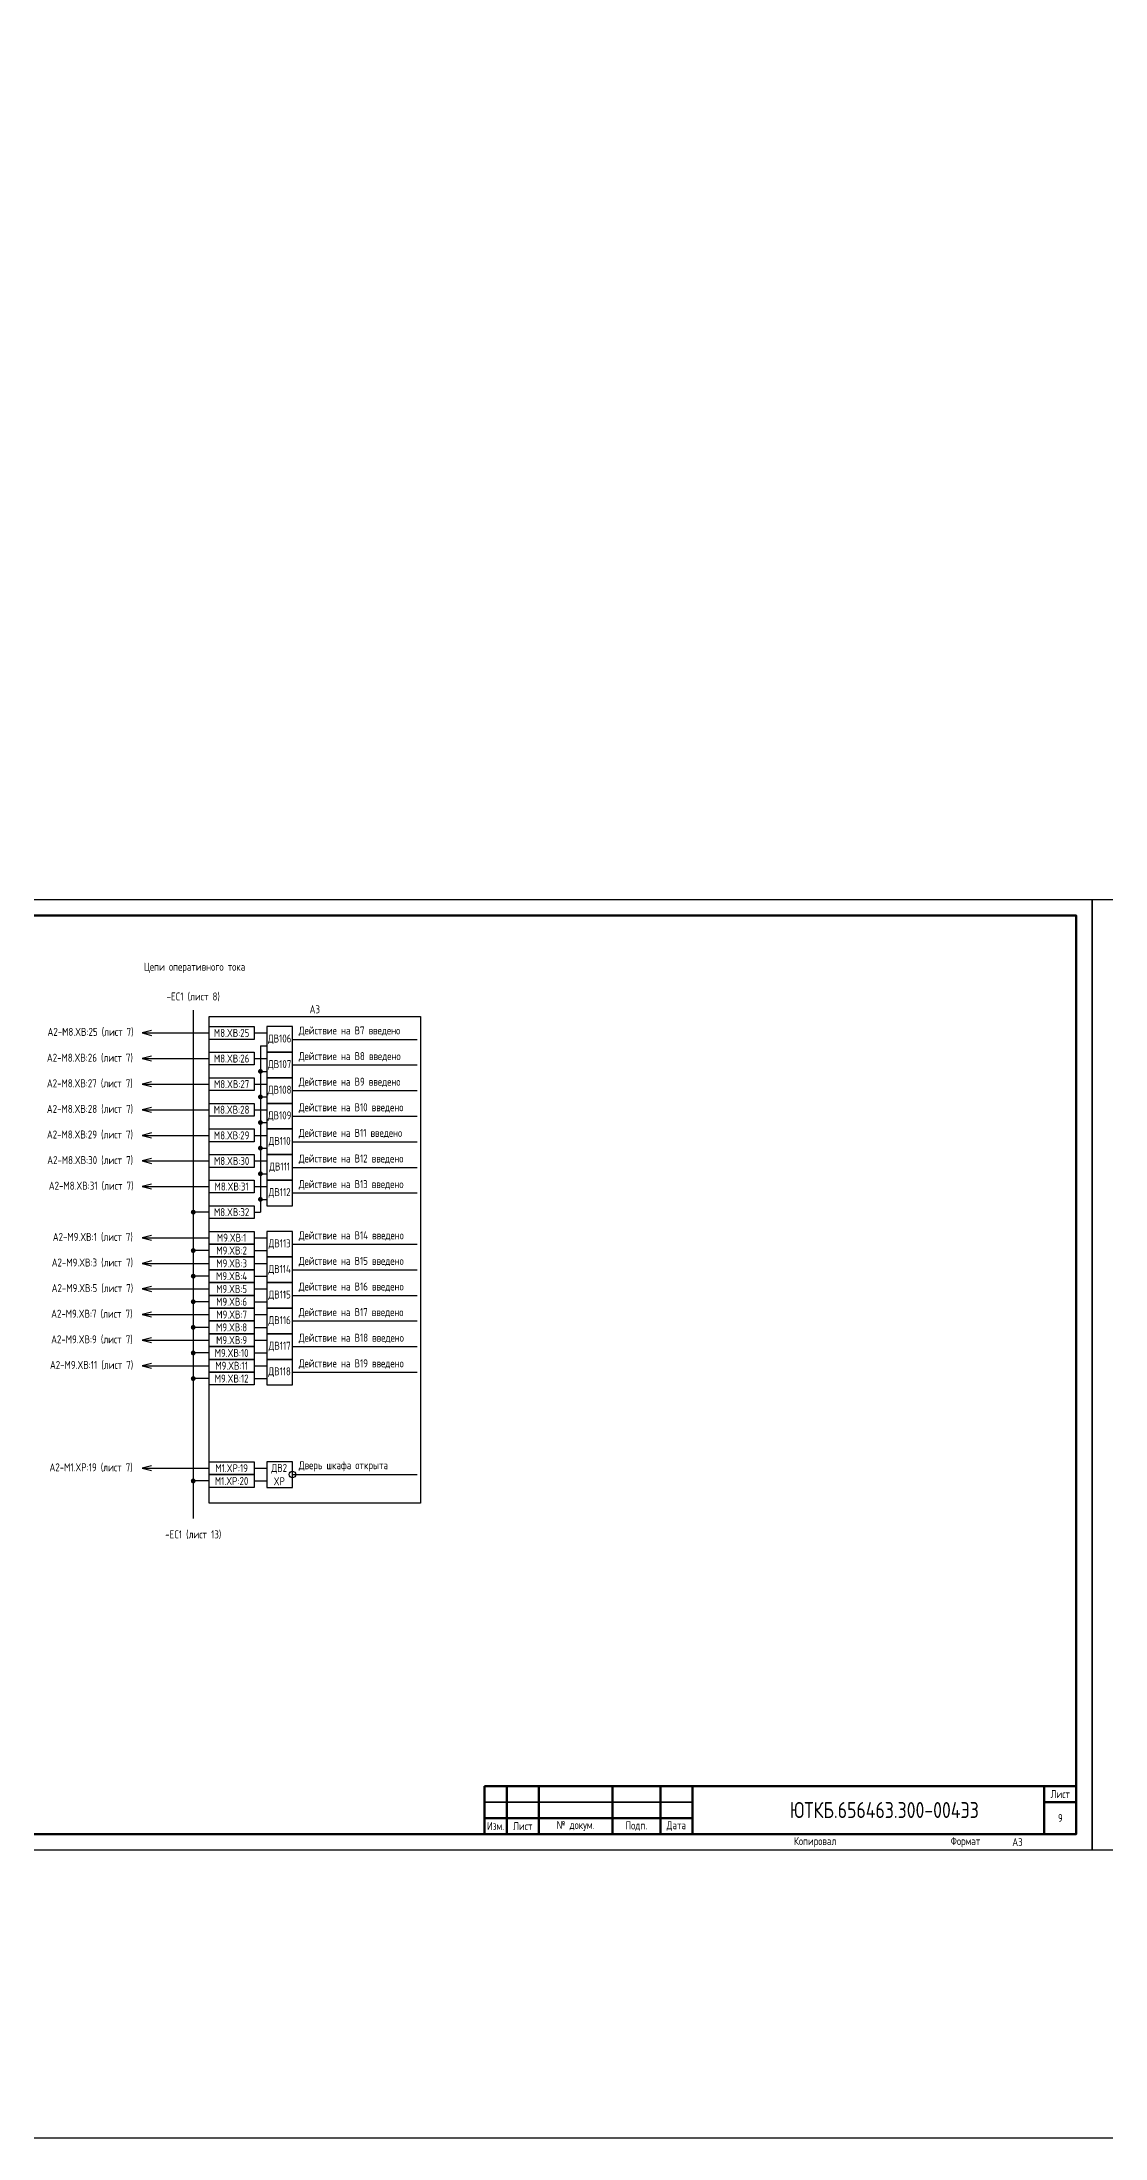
# Model space of a CAD drawing. Header units: millimetres. Extents: x -1612 to 9998, y -90 to 1220.
# Drawn here: x 3452 to 3784, y -90 to 565 of the extents above; entities that cross this region are included whole.
import ezdxf

# ---------------------------------------------------------------- set-up
doc = ezdxf.new("R2010")
doc.units = ezdxf.units.MM
doc.styles.add('Gost_type_A', font='GOST_A.TTF')

# ---------------------------------------------------------------- blocks, each defined once
blk = doc.blocks.new('Формат_А3')
blk.add_lwpolyline([(-420, 297), (0, 297), (0, 0), (-420, 0)], close=True)
at = {"lineweight": 50}
blk.add_lwpolyline([(-400, 292), (-5, 292), (-5, 5), (-400, 5)], close=True, dxfattribs=at)
blk = doc.blocks.new('Штамп малый нижний')
at = {"lineweight": 50}
for points in [[(-185, 15), (-178, 15), (-178, 5), (-185, 5)], [(-178, 15), (-168, 15), (-168, 5), (-178, 5)], [(-168, 15), (-145, 15), (-145, 5), (-168, 5)], [(-145, 15), (-130, 15), (-130, 5), (-145, 5)], [(-130, 15), (-120, 15), (-120, 5), (-130, 5)], [(-120, 15), (-10, 15), (-10, 0), (-120, 0)], [(-10, 15), (0, 15), (0, 10), (-10, 10)], [(-10, 10), (0, 10), (0, 0), (-10, 0)], [(-185, 5), (-178, 5), (-178, 0), (-185, 0)], [(-178, 5), (-168, 5), (-168, 0), (-178, 0)], [(-168, 5), (-145, 5), (-145, 0), (-168, 0)], [(-145, 5), (-130, 5), (-130, 0), (-145, 0)], [(-130, 5), (-120, 5), (-120, 0), (-130, 0)]]:
    blk.add_lwpolyline(points, close=True, dxfattribs=at)
for points in [[(-185, 15), (-178, 15), (-178, 10), (-185, 10)], [(-178, 15), (-168, 15), (-168, 10), (-178, 10)], [(-168, 15), (-145, 15), (-145, 10), (-168, 10)], [(-145, 15), (-130, 15), (-130, 10), (-145, 10)], [(-130, 15), (-120, 15), (-120, 10), (-130, 10)], [(-185, 10), (-178, 10), (-178, 5), (-185, 5)], [(-178, 10), (-168, 10), (-168, 5), (-178, 5)], [(-168, 10), (-145, 10), (-145, 5), (-168, 5)], [(-145, 10), (-130, 10), (-130, 5), (-145, 5)], [(-130, 10), (-120, 10), (-120, 5), (-130, 5)]]:
    blk.add_lwpolyline(points, close=True)
at = {"char_height": 2.5, "style": 'Gost_type_A'}
for s, insert, width, attachment_point in [('Лист', (-5, 12.5), 10, 5), ('Изм.', (-181.5, 2.5), 7, 5), ('Лист', (-173, 2.5), 10, 5), ('№ докум.', (-156.5, 2.5), 23, 5), ('Подп.', (-137.5, 2.5), 15, 5), ('Дата', (-125, 2.5), 10, 5), ('Копировал', (-75, -2.53), 13.1202, 6), ('Формат', (-30, -2.53), 13.1202, 6)]:
    blk.add_mtext(s, dxfattribs=dict(at, insert=insert, width=width, attachment_point=attachment_point))
blk = doc.blocks.new('POINT')
at = {"const_width": 0.75}
blk.add_lwpolyline([(-0.375, 0, 1), (0.375, 0, 1)], format="xyb", close=True, dxfattribs=at)

msp = doc.modelspace()

# ---------------------------------------------------------------- linework, layer by layer
for p, q in [((3499, 262.41), (3499, 103.57)), ((3483, 255.33), (3504, 255.33)), ((3518, 255.33), (3522, 255.33)), ((3520, 251.33), (3522, 251.33)), ((3520, 251.33), (3520, 199.33)), ((3530, 253.33), (3569, 253.33)), ((3483, 247.33), (3504, 247.33)), ((3518, 247.33), (3522, 247.33)), ((3520, 243.33), (3522, 243.33)), ((3530, 245.33), (3569, 245.33)), ((3483, 239.33), (3504, 239.33)), ((3518, 239.33), (3522, 239.33)), ((3530, 237.33), (3569, 237.33)), ((3483, 231.33), (3504, 231.33)), ((3518, 231.33), (3522, 231.33)), ((3520, 235.33), (3522, 235.33)), ((3530, 229.33), (3569, 229.33)), ((3483, 223.33), (3504, 223.33)), ((3518, 223.33), (3522, 223.33)), ((3520, 227.33), (3522, 227.33)), ((3520, 219.33), (3522, 219.33)), ((3530, 221.33), (3569, 221.33)), ((3483, 215.33), (3504, 215.33)), ((3518, 215.33), (3522, 215.33)), ((3520, 211.33), (3522, 211.33)), ((3530, 213.33), (3569, 213.33)), ((3483, 207.33), (3504, 207.33)), ((3518, 207.33), (3522, 207.33)), ((3520, 203.33), (3522, 203.33)), ((3530, 205.33), (3569, 205.33)), ((3504, 199.33), (3499, 199.33)), ((3518, 199.33), (3520, 199.33)), ((3483, 191.33), (3504, 191.33)), ((3518, 191.33), (3522, 191.33)), ((3504, 187.33), (3499, 187.33)), ((3518, 187.33), (3522, 187.33)), ((3530, 189.33), (3569, 189.33)), ((3483, 183.33), (3504, 183.33)), ((3504, 179.33), (3499, 179.33)), ((3518, 183.33), (3522, 183.33)), ((3518, 179.33), (3522, 179.33)), ((3530, 181.33), (3569, 181.33)), ((3483, 175.33), (3504, 175.33)), ((3504, 171.33), (3499, 171.33)), ((3518, 175.33), (3522, 175.33)), ((3518, 171.33), (3522, 171.33)), ((3530, 173.33), (3569, 173.33)), ((3483, 167.33), (3504, 167.33)), ((3518, 167.33), (3522, 167.33)), ((3530, 165.33), (3569, 165.33)), ((3483, 159.33), (3504, 159.33)), ((3504, 163.33), (3499, 163.33)), ((3518, 163.33), (3522, 163.33)), ((3518, 159.33), (3522, 159.33)), ((3530, 157.33), (3569, 157.33)), ((3483, 151.33), (3504, 151.33)), ((3504, 155.33), (3499, 155.33)), ((3518, 155.33), (3522, 155.33)), ((3518, 151.33), (3522, 151.33)), ((3504, 147.33), (3499, 147.33)), ((3518, 147.33), (3522, 147.33)), ((3530, 149.33), (3569, 149.33)), ((3483, 119.33), (3504, 119.33)), ((3518, 119.33), (3522, 119.33)), ((3504, 115.33), (3499, 115.33)), ((3518, 115.33), (3522, 115.33)), ((3530, 117.33), (3569, 117.33))]:
    msp.add_line(p, q)
for points in [[(-1612, 1220), (9998.36, 1220), (9998.36, -90), (-1612, -90)], [(3504, 260.47), (3570, 260.47), (3570, 108.44), (3504, 108.44)], [(3504, 257.33), (3518, 257.33), (3518, 253.33), (3504, 253.33)], [(3504, 249.33), (3518, 249.33), (3518, 245.33), (3504, 245.33)], [(3504, 241.33), (3518, 241.33), (3518, 237.33), (3504, 237.33)], [(3504, 233.33), (3518, 233.33), (3518, 229.33), (3504, 229.33)], [(3504, 225.33), (3518, 225.33), (3518, 221.33), (3504, 221.33)], [(3504, 217.33), (3518, 217.33), (3518, 213.33), (3504, 213.33)], [(3504, 209.33), (3518, 209.33), (3518, 205.33), (3504, 205.33)], [(3504, 201.33), (3518, 201.33), (3518, 197.33), (3504, 197.33)], [(3504, 193.33), (3518, 193.33), (3518, 189.33), (3504, 189.33)], [(3504, 189.33), (3518, 189.33), (3518, 185.33), (3504, 185.33)], [(3504, 185.33), (3518, 185.33), (3518, 181.33), (3504, 181.33)], [(3504, 181.33), (3518, 181.33), (3518, 177.33), (3504, 177.33)], [(3504, 177.33), (3518, 177.33), (3518, 173.33), (3504, 173.33)], [(3504, 173.33), (3518, 173.33), (3518, 169.33), (3504, 169.33)], [(3504, 169.33), (3518, 169.33), (3518, 165.33), (3504, 165.33)], [(3504, 165.33), (3518, 165.33), (3518, 161.33), (3504, 161.33)], [(3504, 161.33), (3518, 161.33), (3518, 157.33), (3504, 157.33)], [(3504, 157.33), (3518, 157.33), (3518, 153.33), (3504, 153.33)], [(3504, 153.33), (3518, 153.33), (3518, 149.33), (3504, 149.33)], [(3504, 149.33), (3518, 149.33), (3518, 145.33), (3504, 145.33)], [(3504, 121.33), (3518, 121.33), (3518, 117.33), (3504, 117.33)], [(3504, 117.33), (3518, 117.33), (3518, 113.33), (3504, 113.33)]]:
    msp.add_lwpolyline(points, close=True)
for points in [[(3486, 256.08), (3483, 255.33), (3486, 254.58)], [(3486, 248.08), (3483, 247.33), (3486, 246.58)], [(3486, 240.08), (3483, 239.33), (3486, 238.58)], [(3486, 232.08), (3483, 231.33), (3486, 230.58)], [(3486, 224.08), (3483, 223.33), (3486, 222.58)], [(3486, 216.08), (3483, 215.33), (3486, 214.58)], [(3486, 208.08), (3483, 207.33), (3486, 206.58)], [(3486, 192.08), (3483, 191.33), (3486, 190.58)], [(3486, 184.08), (3483, 183.33), (3486, 182.58)], [(3486, 176.08), (3483, 175.33), (3486, 174.58)], [(3486, 168.08), (3483, 167.33), (3486, 166.58)], [(3486, 160.08), (3483, 159.33), (3486, 158.58)], [(3486, 152.08), (3483, 151.33), (3486, 150.58)], [(3486, 120.08), (3483, 119.33), (3486, 118.58)]]:
    msp.add_lwpolyline(points)
at = {"ltscale": 4}
for points in [[(3522, 249.33), (3530, 249.33), (3530, 257.33), (3522, 257.33)], [(3522, 241.33), (3530, 241.33), (3530, 249.33), (3522, 249.33)], [(3522, 233.33), (3530, 233.33), (3530, 241.33), (3522, 241.33)], [(3522, 225.33), (3530, 225.33), (3530, 233.33), (3522, 233.33)], [(3522, 217.33), (3530, 217.33), (3530, 225.33), (3522, 225.33)], [(3522, 209.33), (3530, 209.33), (3530, 217.33), (3522, 217.33)], [(3522, 201.33), (3530, 201.33), (3530, 209.33), (3522, 209.33)], [(3522, 185.33), (3530, 185.33), (3530, 193.33), (3522, 193.33)], [(3522, 177.33), (3530, 177.33), (3530, 185.33), (3522, 185.33)], [(3522, 169.33), (3530, 169.33), (3530, 177.33), (3522, 177.33)], [(3522, 161.33), (3530, 161.33), (3530, 169.33), (3522, 169.33)], [(3522, 153.33), (3530, 153.33), (3530, 161.33), (3522, 161.33)], [(3522, 145.33), (3530, 145.33), (3530, 153.33), (3522, 153.33)], [(3522, 113.33), (3530, 113.33), (3530, 121.33), (3522, 121.33)]]:
    msp.add_lwpolyline(points, close=True, dxfattribs=at)
msp.add_circle((3530, 117.33), 1)

# ---------------------------------------------------------------- block references
for name, p in [('Формат_А3', (3780, 0)), ('Формат_А3', (4200, 0)), ('POINT', (3520, 243.33)), ('POINT', (3520, 235.33)), ('POINT', (3520, 227.33)), ('POINT', (3520, 219.33)), ('POINT', (3520, 211.33)), ('POINT', (3520, 203.33)), ('POINT', (3499, 199.33)), ('POINT', (3499, 187.33)), ('POINT', (3499, 179.33)), ('POINT', (3499, 171.33)), ('POINT', (3499, 163.33)), ('POINT', (3499, 155.33)), ('POINT', (3499, 147.33)), ('POINT', (3499, 115.33)), ('Штамп малый нижний', (3775, 5))]:
    msp.add_blockref(name, p)

# ---------------------------------------------------------------- texts
at = {"char_height": 2.5, "style": 'Gost_type_A'}
for s, insert, width, attachment_point, line_spacing_factor in [('Цепи оперативного тока', (3499.41, 275.67), 395, 5, 0.9), ('A3', (3537, 261.47), 66, 8, 0.9), ('A2-M8.XВ:25 (лист 7)', (3453.47, 255.54), 31, 4, 0.8), ('A2-M8.XВ:26 (лист 7)', (3453.27, 247.47), 31, 4, 0.8), ('A2-M8.XВ:27 (лист 7)', (3453.27, 239.47), 31, 4, 0.8), ('A2-M8.XВ:28 (лист 7)', (3453.27, 231.47), 31, 4, 0.8), ('A2-M8.XВ:29 (лист 7)', (3453.27, 223.47), 31, 4, 0.8), ('A2-M8.XВ:30 (лист 7)', (3453.37, 215.47), 31, 4, 0.8), ('A2-M8.XВ:31 (лист 7)', (3453.87, 207.47), 31, 4, 0.8), ('A2-M9.XВ:1 (лист 7)', (3455.11, 191.47), 31, 4, 0.8), ('A2-M9.XВ:3 (лист 7)', (3454.78, 183.47), 31, 4, 0.8), ('A2-M9.XВ:5 (лист 7)', (3454.76, 175.47), 31, 4, 0.8), ('A2-M9.XВ:7 (лист 7)', (3454.61, 167.47), 31, 4, 0.8), ('A2-M9.XВ:9 (лист 7)', (3454.61, 159.47), 31, 4, 0.8), ('A2-M9.XВ:11 (лист 7)', (3454.23, 151.47), 31, 4, 0.8), ('A2-M1.XP:19 (лист 7)', (3454.08, 119.47), 31, 4, 0.8)]:
    msp.add_mtext(s, dxfattribs=dict(at, insert=insert, width=width, attachment_point=attachment_point, line_spacing_factor=line_spacing_factor))
at = {"style": 'Gost_type_A'}
for s, insert, char_height, width, attachment_point in [('-EC1 (лист 8)', (3499, 265.22), 2.5, 20, 8), ('M8.XВ:25', (3511, 255.33), 2.5, 14, 5), ('Действие на В7 введено', (3532, 254.33), 2.5, 31.2976, 7), ('Действие на В8 введено', (3532, 246.33), 2.5, 32.6336, 7), ('M8.XВ:26', (3511, 247.33), 2.5, 14, 5), ('M8.XВ:27', (3511, 239.33), 2.5, 14, 5), ('Действие на В9 введено', (3532, 238.33), 2.5, 35.933, 7), ('M8.XВ:28', (3511, 231.33), 2.5, 14, 5), ('Действие на В10 введено', (3532, 230.33), 2.5, 41.868, 7), ('M8.XВ:29', (3511, 223.33), 2.5, 14, 5), ('Действие на В11 введено', (3532, 222.33), 2.5, 42.9636, 7), ('M8.XВ:30', (3511, 215.33), 2.5, 14, 5), ('Действие на В12 введено', (3532, 214.33), 2.5, 40.0707, 7), ('M8.XВ:31', (3511, 207.33), 2.5, 14, 5), ('Действие на В13 введено', (3532, 206.33), 2.5, 38, 7), ('M8.XВ:32', (3511, 199.33), 2.5, 14, 5), ('M9.XВ:1', (3511, 191.33), 2.5, 14, 5), ('Действие на В14 введено', (3532, 190.33), 2.5, 34.2797, 7), ('M9.XВ:3', (3511, 183.33), 2.5, 14, 5), ('M9.XВ:2', (3511, 187.33), 2.5, 14, 5), ('Действие на В15 введено', (3532, 182.33), 2.5, 32.9382, 7), ('M9.XВ:4', (3511, 179.33), 2.5, 14, 5), ('Действие на В16 введено', (3532, 174.33), 2.5, 38.1264, 7), ('M9.XВ:5', (3511, 175.33), 2.5, 14, 5), ('M9.XВ:6', (3511, 171.33), 2.5, 14, 5), ('M9.XВ:8', (3511, 163.33), 2.5, 14, 5), ('M9.XВ:7', (3511, 167.33), 2.5, 14, 5), ('Действие на В17 введено', (3532, 166.33), 2.5, 35.4558, 7), ('M9.XВ:9', (3511, 159.33), 2.5, 14, 5), ('Действие на В18 введено', (3532, 158.33), 2.5, 35.6864, 7), ('M9.XВ:10', (3511, 155.33), 2.5, 14, 5), ('M9.XВ:11', (3511, 151.33), 2.5, 14, 5), ('Действие на В19 введено', (3532, 150.33), 2.5, 35.4558, 7), ('M9.XВ:12', (3511, 147.33), 2.5, 14, 5), ('M1.XP:19', (3511, 119.33), 2.5, 14, 5), ('ДВ2 XP', (3525.88, 117.33), 2.5, 7.7588, 5), ('Дверь шкафа открыта', (3532, 118.33), 2.5, 37, 7), ('M1.XP:20', (3511, 115.33), 2.5, 14, 5), ('-EC1 (лист 13)', (3499, 97.15), 2.5, 20, 8), ('ЮТКБ.656463.300-004Э3', (3715, 12.5), 5, 120, 5), ('9', (3770, 10), 2.5, 10, 5), ('A3', (3755, 2.5), 2.5, 20, 4)]:
    msp.add_mtext(s, dxfattribs=dict(at, insert=insert, char_height=char_height, width=width, attachment_point=attachment_point))
at = {"color": 2, "char_height": 2.5, "width": 7.9998, "attachment_point": 5, "style": 'Gost_type_A'}
for s, insert in [('ДВ106', (3526, 253.33)), ('ДВ107', (3526, 245.33)), ('ДВ108', (3526, 237.33)), ('ДВ109', (3526, 229.33)), ('ДВ110', (3526, 221.33)), ('ДВ111', (3526, 213.33)), ('ДВ112', (3526, 205.33)), ('ДВ113', (3526, 189.33)), ('ДВ114', (3526, 181.33)), ('ДВ115', (3526, 173.33)), ('ДВ116', (3526, 165.33)), ('ДВ117', (3526, 157.33)), ('ДВ118', (3526, 149.33))]:
    msp.add_mtext(s, dxfattribs=dict(at, insert=insert))

doc.saveas('drawing.dxf')
